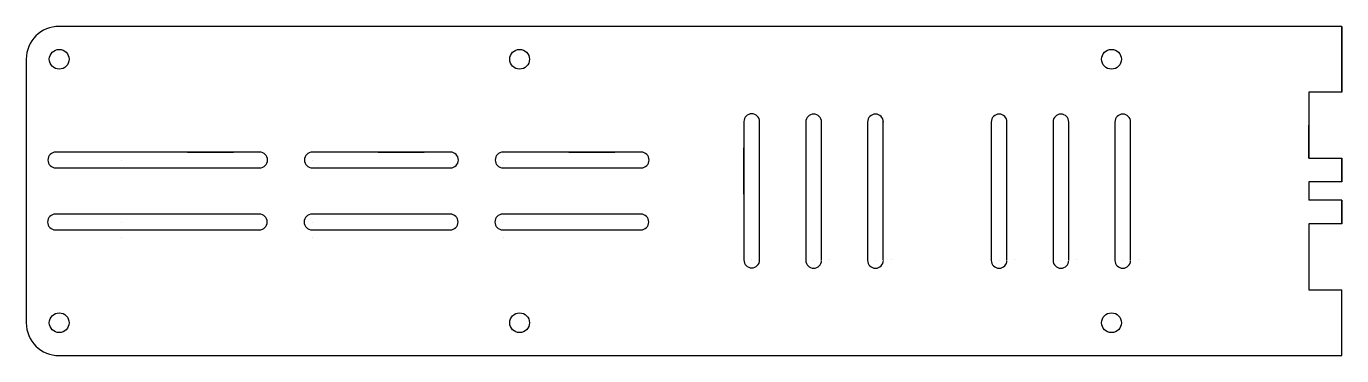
# Model space of a CAD drawing. Header units: millimetres. Extents: x 0 to 200, y 5 to 55.
import ezdxf

# ---------------------------------------------------------------- set-up
doc = ezdxf.new("R2010")
doc.units = ezdxf.units.MM
doc.layers.get('0').update_dxf_attribs({"linetype": 'CONTINUOUS', "lineweight": 25, "true_color": 0xffffff})

msp = doc.modelspace()

# ---------------------------------------------------------------- linework, layer by layer
for p, q in [((200, 55), (5, 55)), ((200, 55), (195, 55)), ((200, 45), (200, 55)), ((200, 55), (200, 45)), ((0, 50), (0, 10)), ((200, 45), (200, 50)), ((200, 50), (200, 50)), ((195, 45), (195, 35)), ((200, 45), (195, 45)), ((195, 45), (195, 35)), ((200, 45), (200, 45)), ((109.1, 40.53), (109.1, 19.53)), ((111.5, 19.53), (111.5, 40.53)), ((118.51, 40.47), (118.51, 19.47)), ((120.9, 19.53), (120.9, 40.53)), ((127.91, 40.47), (127.91, 19.47)), ((130.3, 19.53), (130.3, 40.53)), ((146.71, 40.47), (146.71, 19.47)), ((149.1, 19.53), (149.1, 40.53)), ((156.11, 40.47), (156.11, 19.47)), ((158.5, 19.53), (158.5, 40.53)), ((165.51, 40.47), (165.51, 19.47)), ((167.9, 19.53), (167.9, 40.53)), ((195, 35), (195, 40)), ((195, 40), (195, 40)), ((109.1, 29.53), (109.1, 36.53)), ((35.49, 35.9), (4.49, 35.9)), ((14.49, 34.7), (14.49, 34.7)), ((24.49, 35.9), (24.49, 35.9)), ((24.49, 35.9), (31.49, 35.9)), ((64.49, 35.9), (43.49, 35.9)), ((43.49, 34.7), (43.49, 34.7)), ((53.49, 35.9), (53.49, 35.9)), ((53.49, 35.9), (60.49, 35.9)), ((93.49, 35.9), (72.49, 35.9)), ((72.49, 34.7), (72.49, 34.7)), ((82.49, 35.9), (82.49, 35.9)), ((82.49, 35.9), (89.49, 35.9)), ((195, 35), (200, 35)), ((200, 35), (200, 31.4)), ((200, 31.5), (200, 35)), ((4.49, 33.5), (35.49, 33.5)), ((43.49, 33.5), (64.49, 33.5)), ((72.49, 33.5), (93.49, 33.5)), ((200, 31.4), (195, 31.4)), ((195, 31.4), (195, 28.6)), ((109.1, 29.53), (109.1, 29.53)), ((200, 28.6), (195, 28.6)), ((200, 28.6), (200, 25)), ((200, 25), (200, 28.5)), ((35.44, 26.49), (4.44, 26.49)), ((64.44, 26.49), (43.44, 26.49)), ((93.44, 26.49), (72.44, 26.49)), ((4.49, 24.1), (35.49, 24.1)), ((14.44, 25.29), (14.44, 25.29)), ((43.44, 25.29), (43.44, 25.29)), ((43.49, 24.1), (64.49, 24.1)), ((72.44, 25.29), (72.44, 25.29)), ((72.49, 24.1), (93.49, 24.1)), ((195, 25), (195, 15)), ((195, 25), (195, 15)), ((200, 25), (195, 25)), ((200, 25), (200, 25)), ((14.49, 22.9), (14.49, 22.9)), ((43.49, 22.9), (43.49, 22.9)), ((72.49, 22.9), (72.49, 22.9)), ((110.3, 19.53), (110.3, 19.53)), ((119.71, 19.47), (119.71, 19.47)), ((122.1, 19.53), (122.1, 19.53)), ((129.11, 19.47), (129.11, 19.47)), ((131.5, 19.53), (131.5, 19.53)), ((147.91, 19.47), (147.91, 19.47)), ((150.3, 19.53), (150.3, 19.53)), ((157.31, 19.47), (157.31, 19.47)), ((159.7, 19.53), (159.7, 19.53)), ((166.71, 19.47), (166.71, 19.47)), ((169.1, 19.53), (169.1, 19.53)), ((195, 15), (200, 15)), ((200, 5), (200, 15)), ((5, 5), (200, 5))]:
    msp.add_line(p, q)
for centre in [(5, 50), (75, 50), (165, 50), (5, 10), (75, 10), (165, 10)]:
    msp.add_circle(centre, 1.5)
for centre, radius, start, end in [((5, 50), 5, 90, 180), ((110.3, 40.53), 1.2, 0, 180), ((119.71, 40.47), 1.2, 0, 180), ((129.11, 40.47), 1.2, 0, 180), ((147.91, 40.47), 1.2, 0, 180), ((157.31, 40.47), 1.2, 0, 180), ((166.71, 40.47), 1.2, 0, 180), ((4.49, 34.7), 1.2, 90, 270), ((35.49, 34.7), 1.2, 270, 90), ((43.49, 34.7), 1.2, 90, 270), ((64.49, 34.7), 1.2, 270, 90), ((72.49, 34.7), 1.2, 90, 270), ((93.49, 34.7), 1.2, 270, 90), ((4.44, 25.29), 1.2, 90, 270), ((35.44, 25.29), 1.2, 270, 90), ((43.44, 25.29), 1.2, 90, 270), ((64.44, 25.29), 1.2, 270, 90), ((72.44, 25.29), 1.2, 90, 270), ((93.44, 25.29), 1.2, 270, 90), ((110.3, 19.53), 1.2, 180, 0), ((119.71, 19.47), 1.2, 180, 0), ((129.11, 19.47), 1.2, 180, 0), ((147.91, 19.47), 1.2, 180, 0), ((157.31, 19.47), 1.2, 180, 0), ((166.71, 19.47), 1.2, 180, 0), ((5, 10), 5, 180, 270)]:
    msp.add_arc(centre, radius, start, end)

doc.saveas('drawing.dxf')
